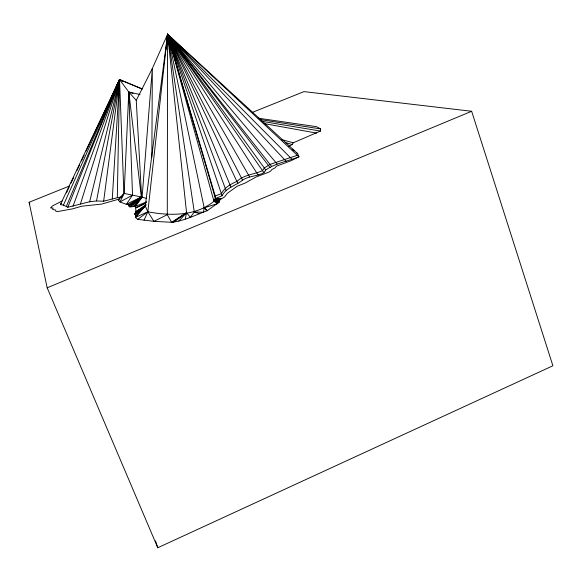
<?xml version="1.0" encoding="UTF-8"?>
<svg xmlns="http://www.w3.org/2000/svg" width="582" height="582" viewBox="0 0 582 582"><rect width="100%" height="100%" fill="white"/><g stroke="black" fill="none" stroke-linecap="round" stroke-linejoin="round"><path stroke-width="0.87" d="M146.424 198.382L141.339 196.992L129.248 204.333L128.833 205.933L129.946 206.93L141.601 197.123L136.253 100.41L152.339 68.487L167.594 34.251L215.893 198.353L222.098 195.756C226.282 187.426 235.95 185.716 242.556 180.107C249.096 175.822 257.193 176.361 263.959 172.679L265.748 169.995C275.642 163.047 287.908 161.338 298.952 156.769L167.594 34.251L186.56 212.728L171.588 222.295L167.289 214.685L167.594 34.251L297.657 153.641L298.952 156.769L291.065 160.734L276.319 166.226L275.148 167.849L271.801 169.566L270.652 171.086L269.008 172.054L255.971 177.037L245 183.134L237.216 186.211L227.373 193.26L224.667 196.862L219.552 199.99L214.249 199.284L213.98 201.277C195.719 216.395 169.908 215.893 147.835 211.826L135.41 217.406L137.752 219.349L153.917 221.342L171.588 222.295C184.05 220.934 195.676 214.991 207.338 210.626L219.327 202.005L219.472 201.612L214.249 199.284M151.851 157.278L152.339 68.487L142.103 197.153L135.475 206.377L129.946 206.93L142.103 197.153L134.122 206.654M142.154 88.973L119.543 79.567L60.375 204.595L63.431 205.104L67.788 207.25L89.643 201.758L96.525 200.965L103.654 201.219L117.309 197.735L119.543 79.567L142.088 88.908M119.463 81.371L119.543 79.567L122.678 81.407M129.248 204.333L126.316 204.326L119.965 201.947L124.141 193.406L128.789 92L119.543 79.567L86.056 151.044M288.708 146.453L292.251 144.532L293.27 142.772L320.471 131.059L320.595 128.906L316.557 126.694L258.255 118.197M112.268 198.993L119.543 79.567L121.041 80.585M166.939 41.468L167.594 34.251L291.837 159.112M119.368 81.371L119.543 79.567L120.947 80.702M166.91 41.475L167.594 34.251L286.213 161.454M165.994 49.557L166.183 47.753M166.372 45.956L167.594 34.251L277.134 164M144.06 220.112L147.835 211.826L167.594 34.251L271.554 166.328M103.654 201.219L119.543 79.567L111.7 96.845M119.274 81.364L119.543 79.567L63.431 205.104M270.077 167.565L167.594 34.251L204.195 207.818L203.46 212.226L194.286 211.979L190.372 217.326L186.56 212.728L172.243 222.404M96.525 200.965L119.543 79.567L123.901 193.668M185.251 219.087L186.56 212.728L173.603 222.237M119.135 81.335L119.543 79.567L119.579 81.371M89.643 201.758L119.543 79.567L116.298 87.045M80.403 204.071L119.543 79.567L119.23 81.356L119.543 79.567L66.384 206.326M118.088 83.859L119.543 79.567L67.788 207.25M72.99 206.297L119.543 79.567L117.615 84.637M215.027 199.226L215.486 198.775L221.567 198.578L215.18 198.804L219.901 199.597L215.027 199.226L219.792 200.259L218.614 201.219L214.154 199.546L219.327 202.005L214.103 200.259L218.468 202.529L217.261 203.169M113.41 93.695L115.578 88.704M133.074 93.484L128.789 92L132.521 195.152L119.965 201.947L118.481 200.012L118.866 199.146L124.141 193.406L141.339 196.992L128.789 92L140.029 94.517M107.597 105.895L109.838 100.962M66.428 192.948L69.127 187.193M71.048 183.09L73.747 177.335M76.824 170.766L79.516 165.012M81.444 160.901L84.135 155.154M146.111 204.544L135.977 211.695L134.726 214.081L135.417 215.129L136.464 215.857L145.282 205.948L167.594 34.251L265.748 169.995M132.521 195.152L126.316 204.326L141.339 196.992L128.833 205.933L141.601 197.123M136.464 215.857L135.41 217.406L145.282 205.948L147.835 211.826L153.917 221.342L167.289 214.685M60.375 204.595L61.336 203.402M118.481 200.012L124.141 193.406M50.809 207.687L52.402 205.948L62.23 200.95M178.769 221.102L186.56 212.728M132.943 206.486L142.103 197.153M135.417 215.129L145.282 205.948L134.726 214.081L142.692 208.552M137.752 219.349L147.835 211.826M146.773 201.816L135.475 206.377L135.977 211.695L146.053 205.795M135.977 211.695L143.812 207.592M146.133 202.667L135.948 207.876L145.522 203.424M69.265 186.095L29.1 202.267L47.178 287.799L157.766 547.749L552.9 365.772L471.653 111.271L303.979 91.614L252.661 112.275M47.178 287.799L471.653 111.271M297.358 155.285L270.026 164.379L264.293 167.98L262.489 170.642C254.043 174.564 243.931 174.615 236.889 181.431C230.734 184.087 224.536 187.462 221.4 193.697L215.187 195.967L215.486 198.775L167.594 34.251L263.959 172.679M206.93 210.815L204.195 207.818L217.755 203.569L213.98 201.277L167.594 34.251L258.168 175.095M117.309 197.735L122.329 196.723M118.866 199.146L101.777 204.064L81.582 206.239L72.663 208.829L57.989 211.506L55.857 211.302L55.603 210.073L52.664 209.462L53.042 208.065L50.823 208.036M216.657 203.496L217.755 203.569M259.747 119.499L320.595 128.906M261.449 121.245L320.471 131.059M263.93 123.551L316.608 133.096M281.87 139.695L293.27 142.772M213.98 201.277L218.468 202.529M285.282 142.561L292.251 144.532M199.713 213.74L194.286 211.979L167.594 34.251L249.576 176.877M214.154 199.546L219.472 201.612M218.614 201.219L214.562 199.604L219.792 200.259L219.552 199.99M292.149 149.218L294.216 150.876M296.282 152.535L297.657 153.641M204.195 207.818L207.338 210.626M128.789 92L136.253 100.41M242.556 180.107L167.594 34.251L222.098 195.756M237.885 183.541L167.594 34.251L226.078 190.525M29.1 202.267L29.806 203.94M230.879 187.004L167.594 34.251L168.234 35.946M155.518 540.838L157.766 547.749M166.779 43.279L166.539 45.985L166.736 43.279"/></g></svg>
